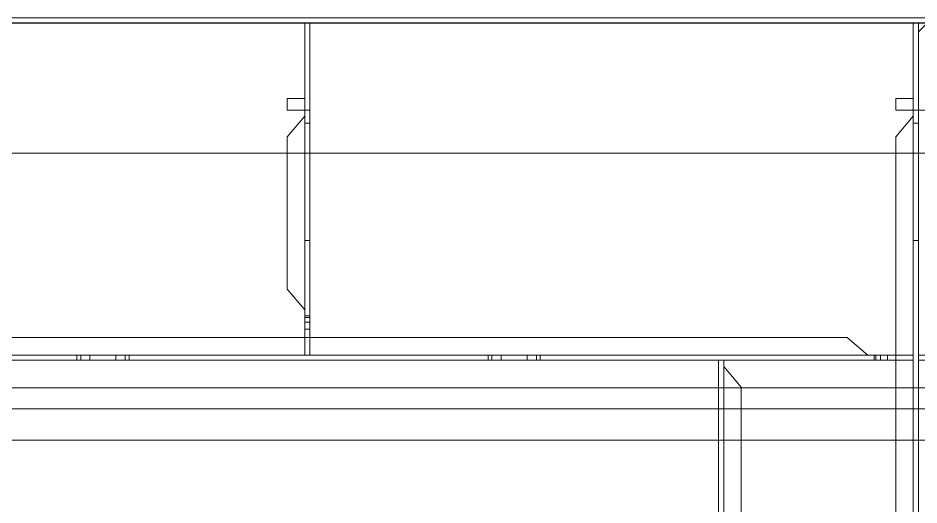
# Model space of a CAD drawing. Header units: millimetres. Extents: x -35117 to 70520, y -28859 to 27816.
# Drawn here: x -21798 to -20762, y -5889 to -5328 of the extents above; entities that cross this region are included whole.
import ezdxf

# ---------------------------------------------------------------- set-up
doc = ezdxf.new("R2010")
doc.units = ezdxf.units.MM
for name, color, linetype in [('-1102', 7, 'Continuous'), ('-1109', 7, 'Continuous'), ('-1114', 7, 'Continuous'), ('-1513', 7, 'Continuous')]:
    doc.layers.add(name, color=color, linetype=linetype)

msp = doc.modelspace()

# ---------------------------------------------------------------- linework, layer by layer
at = {"layer": '-1102', "color": 3, "lineweight": 0}
msp.add_lwpolyline([(-22871.327, -5333.813), (-19157.076, -5333.813), (-19157.076, -5327.813), (-22871.327, -5327.813)], dxfattribs=at)
at = {"layer": '-1109', "color": 1, "lineweight": 0}
for p, q in [((-21468.074, -5433.813), (-21462.075, -5433.813)), ((-21468.074, -5670.813), (-21468.074, -5433.813)), ((-21462.075, -5433.813), (-21462.075, -5670.813)), ((-21462.075, -5670.813), (-21468.074, -5670.813)), ((-21468.074, -5672.715), (-21468.074, -5670.813)), ((-21462.075, -5672.715), (-21468.074, -5672.715)), ((-21468.074, -5678.135), (-21468.074, -5672.715)), ((-21462.075, -5678.135), (-21468.074, -5678.135)), ((-21468.074, -5686.247), (-21468.074, -5678.135)), ((-21462.075, -5670.813), (-21462.075, -5672.715)), ((-21462.075, -5672.715), (-21462.075, -5678.135)), ((-21462.075, -5678.135), (-21462.075, -5686.247)), ((-21462.075, -5686.247), (-21468.074, -5686.247)), ((-21468.074, -5695.813), (-21468.074, -5686.247)), ((-21462.075, -5686.247), (-21462.075, -5695.813)), ((-21462.075, -5695.813), (-21468.074, -5695.813)), ((-21468.074, -5715.814), (-21468.074, -5695.813)), ((-21462.075, -5695.813), (-21462.075, -5715.814)), ((-22162.075, -5715.814), (-20813.075, -5715.814)), ((-21730.074, -5721.814), (-21730.074, -5715.814)), ((-21730.074, -5715.814), (-21725.679, -5715.814)), ((-21725.679, -5715.814), (-21725.679, -5721.814)), ((-21725.679, -5715.814), (-21715.077, -5715.814)), ((-21715.077, -5721.814), (-21715.077, -5715.814)), ((-21715.077, -5715.814), (-21685.073, -5715.814)), ((-21685.073, -5721.814), (-21685.073, -5715.814)), ((-21685.073, -5715.814), (-21674.471, -5715.814)), ((-21674.471, -5721.814), (-21674.471, -5715.814)), ((-21674.471, -5715.814), (-21670.076, -5715.814)), ((-21670.076, -5715.814), (-21670.076, -5721.814)), ((-21462.075, -5715.814), (-21468.074, -5715.814)), ((-21257.076, -5721.814), (-21257.076, -5715.814)), ((-21257.076, -5715.814), (-21252.681, -5715.814)), ((-21252.681, -5715.814), (-21252.681, -5721.814)), ((-21252.681, -5715.814), (-21242.073, -5715.814)), ((-21242.073, -5721.814), (-21242.073, -5715.814)), ((-21242.073, -5715.814), (-21212.075, -5715.814)), ((-21212.075, -5721.814), (-21212.075, -5715.814)), ((-21212.075, -5715.814), (-21201.467, -5715.814)), ((-21201.467, -5721.814), (-21201.467, -5715.814)), ((-21201.467, -5715.814), (-21197.072, -5715.814)), ((-21197.072, -5715.814), (-21197.072, -5721.814)), ((-20813.075, -5715.814), (-20813.075, -5721.814)), ((-20813.075, -5715.814), (-20811.171, -5715.814)), ((-20811.171, -5715.814), (-20811.171, -5721.814)), ((-20811.171, -5715.814), (-20805.751, -5715.814)), ((-20805.751, -5715.814), (-20805.751, -5721.814)), ((-20805.751, -5715.814), (-20797.64, -5715.814)), ((-20797.64, -5715.814), (-20797.64, -5721.814)), ((-20797.64, -5715.814), (-20788.075, -5715.814)), ((-20788.075, -5721.814), (-20788.075, -5715.814)), ((-20788.075, -5715.814), (-20768.074, -5715.814)), ((-20768.074, -5715.814), (-20768.074, -5721.814)), ((-20762.075, -5721.814), (-20762.075, -5715.814)), ((-20762.075, -5715.814), (-19413.075, -5715.814)), ((-20813.075, -5721.814), (-22162.075, -5721.814)), ((-21725.679, -5721.814), (-21730.074, -5721.814)), ((-21715.077, -5721.814), (-21725.679, -5721.814)), ((-21685.073, -5721.814), (-21715.077, -5721.814)), ((-21674.471, -5721.814), (-21685.073, -5721.814)), ((-21670.076, -5721.814), (-21674.471, -5721.814)), ((-21252.681, -5721.814), (-21257.076, -5721.814)), ((-21242.073, -5721.814), (-21252.681, -5721.814)), ((-21212.075, -5721.814), (-21242.073, -5721.814)), ((-21201.467, -5721.814), (-21212.075, -5721.814)), ((-21197.072, -5721.814), (-21201.467, -5721.814)), ((-20811.171, -5721.814), (-20813.075, -5721.814)), ((-20805.751, -5721.814), (-20811.171, -5721.814)), ((-20797.64, -5721.814), (-20805.751, -5721.814)), ((-20788.075, -5721.814), (-20797.64, -5721.814)), ((-20768.074, -5721.814), (-20788.075, -5721.814)), ((-19413.075, -5721.814), (-20762.075, -5721.814))]:
    msp.add_line(p, q, dxfattribs=at)
for points in [[(-21462.075, -5333.813), (-21462.075, -5433.813), (-21468.074, -5433.813), (-21468.074, -5333.813), (-21462.075, -5333.813)], [(-20762.075, -5333.813), (-20762.075, -5433.813), (-20768.074, -5433.813), (-20768.074, -5333.813), (-20762.075, -5333.813)], [(-20078.072, -5333.813), (-20752.077, -5333.813), (-20762.075, -5343.814), (-20762.075, -5433.813), (-20068.074, -5433.813), (-20068.074, -5343.814), (-20078.072, -5333.813)], [(-21468.074, -5433.813), (-21488.075, -5433.813), (-21488.075, -5420.42), (-21468.074, -5420.42), (-21468.074, -5433.813)], [(-20768.074, -5433.813), (-20788.075, -5433.813), (-20788.075, -5420.42), (-20768.074, -5420.42), (-20768.074, -5433.813)], [(-20762.075, -5433.813), (-20762.075, -7926.812), (-20768.074, -7926.812), (-20768.074, -5433.813), (-20762.075, -5433.813)], [(-21468.074, -5663.662), (-21468.074, -5440.963), (-21488.075, -5464.799), (-21488.075, -5639.827), (-21468.074, -5663.662)], [(-20768.074, -7919.662), (-20768.074, -5440.963), (-20788.075, -5464.799), (-20788.075, -7895.826), (-20768.074, -7919.662)], [(-22154.927, -5715.814), (-20820.223, -5715.814), (-20844.063, -5695.813), (-22131.087, -5695.813), (-22154.927, -5715.814)], [(-20992.073, -6831.813), (-20992.073, -5721.814), (-20986.074, -5721.814), (-20986.074, -6831.813), (-20992.073, -6831.813)], [(-20986.074, -5728.964), (-20986.074, -6824.662), (-20966.072, -6800.827), (-20966.072, -5752.8), (-20986.074, -5728.964)]]:
    msp.add_lwpolyline(points, dxfattribs=at)
at = {"layer": '-1114', "color": 4, "lineweight": 0}
for p, q in [((-21462.075, -5433.813), (-21468.074, -5433.813)), ((-21468.074, -5433.813), (-21468.074, -5448.812)), ((-21462.075, -5448.812), (-21462.075, -5433.813)), ((-20762.075, -5433.813), (-20768.074, -5433.813)), ((-20768.074, -5433.813), (-20768.074, -5448.812)), ((-20762.075, -5448.812), (-20762.075, -5433.813)), ((-21468.074, -5448.812), (-21462.075, -5448.812)), ((-21468.074, -5448.812), (-21468.074, -5583.813)), ((-21462.075, -5583.813), (-21462.075, -5448.812)), ((-20768.074, -5448.812), (-20762.075, -5448.812)), ((-20768.074, -5448.812), (-20768.074, -5583.813)), ((-20762.075, -5583.813), (-20762.075, -5448.812)), ((-21468.074, -5583.813), (-21462.075, -5583.813)), ((-20768.074, -5583.813), (-20762.075, -5583.813))]:
    msp.add_line(p, q, dxfattribs=at)
at = {"layer": '-1513', "color": 34, "lineweight": 0}
for p, q in [((-22802.413, -5333.477), (-19368.074, -5333.477)), ((-19368.074, -5483.477), (-22802.413, -5483.477))]:
    msp.add_line(p, q, dxfattribs=at)
msp.add_lwpolyline([(-17626.113, -7929.766), (-22802.199, -7926.852), (-22802.199, -5333.395), (-19445.839, -5333.477), (-17626.113, -7929.766)], dxfattribs=at)
at = {"layer": '-1513', "color": 231, "lineweight": 0}
for points in [[(-19272.371, -7914.811), (-22662.026, -7914.811), (-22662.087, -5753.775), (-19272.371, -5753.775), (-19272.371, -7914.811)], [(-22662.166, -5813.774), (-19272.371, -5813.774), (-19272.371, -5777.774), (-22662.166, -5777.774), (-22662.166, -5813.774)]]:
    msp.add_lwpolyline(points, dxfattribs=at)

doc.saveas('drawing.dxf')
